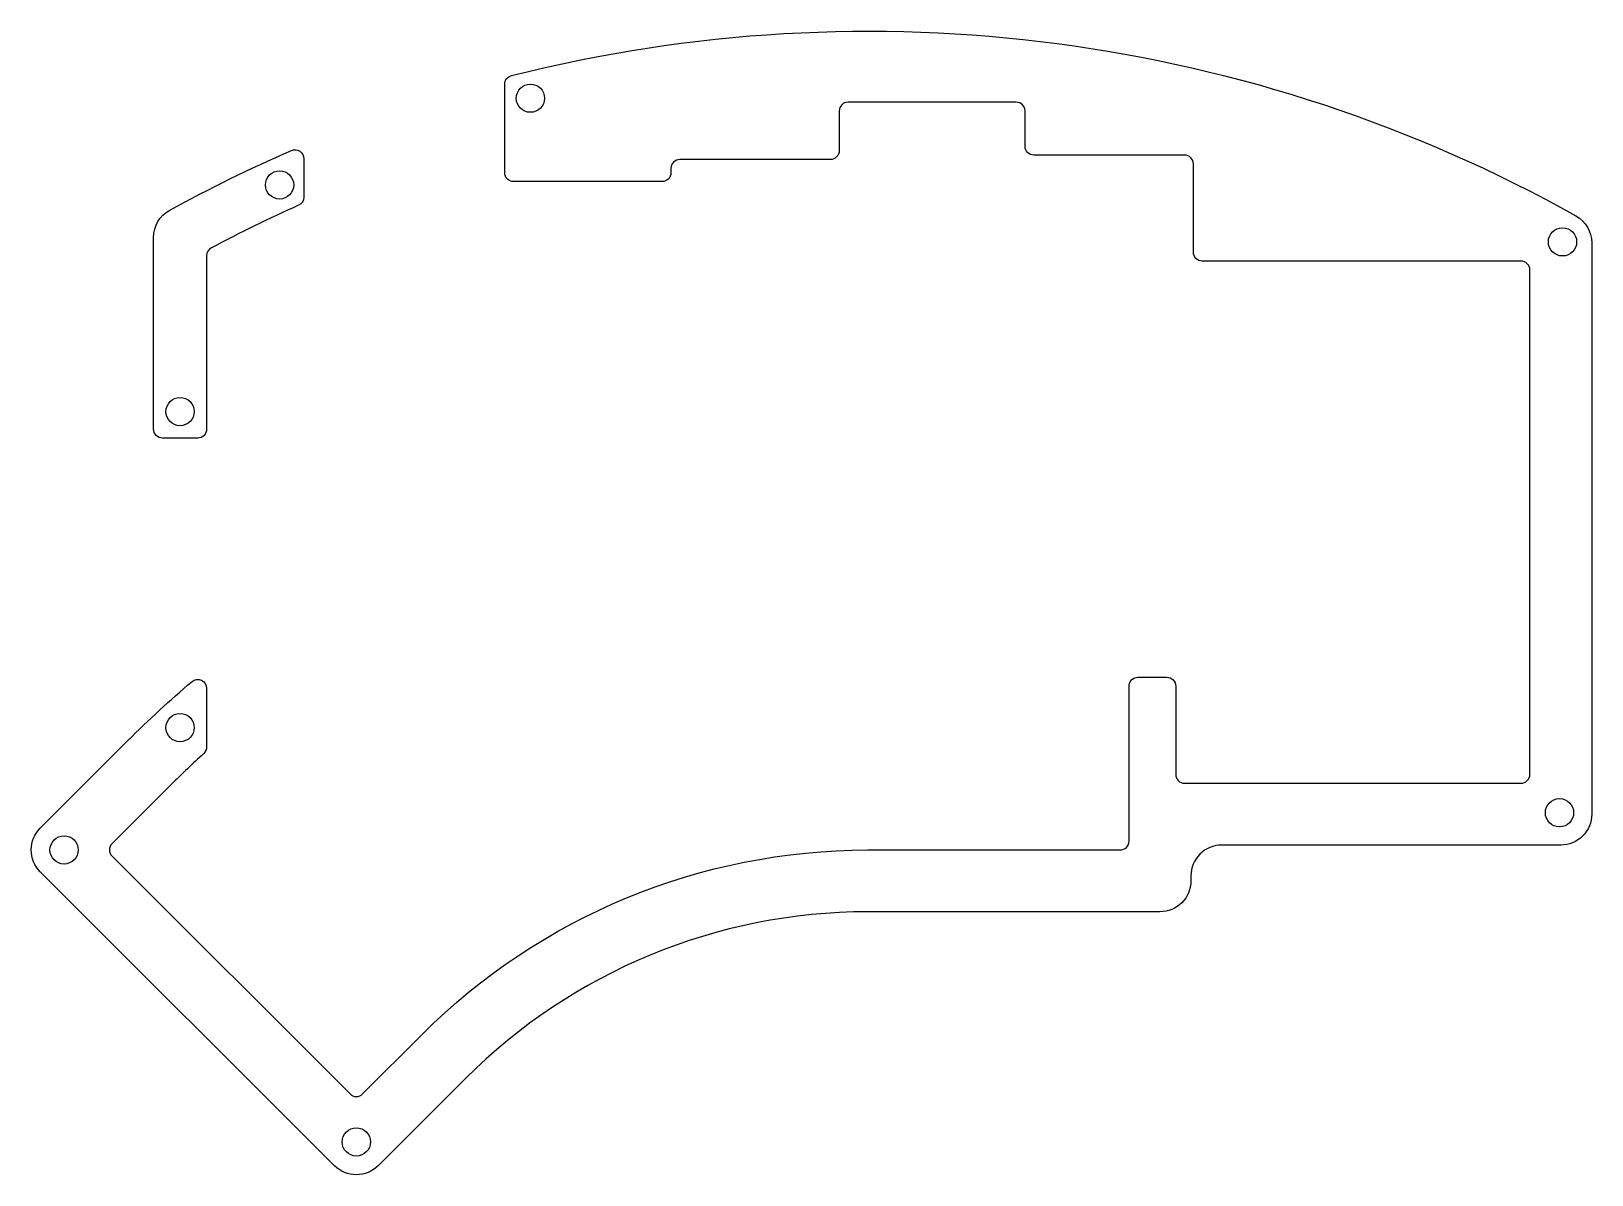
# Model space of a CAD drawing. Header units: millimetres. Extents: x -140 to 37, y -55 to 75.
import ezdxf

# ---------------------------------------------------------------- set-up
doc = ezdxf.new("R2010")
doc.units = ezdxf.units.MM
doc.layers.get('0').update_dxf_attribs({"linetype": 'CONTINUOUS'})

msp = doc.modelspace()

# ---------------------------------------------------------------- linework, layer by layer
for points in [[(-15.81, 0.48, -0.414214), (-14.81, 1.48), (-11.52, 1.48, -0.414214), (-10.53, 0.48), (-10.53, -9.53, 0.414214), (-9.53, -10.53), (28.57, -10.53, 0.414214), (29.57, -9.53), (29.57, 47.62, 0.414214), (28.57, 48.62), (-7.53, 48.62, -0.414214), (-8.53, 49.62), (-8.53, 59.62, 0.414214), (-9.53, 60.62), (-26.58, 60.62, -0.414214), (-27.58, 61.62), (-27.58, 65.62, 0.414214), (-28.57, 66.62), (-47.62, 66.62, 0.414214), (-48.62, 65.62), (-48.62, 61.12, -0.414214), (-49.62, 60.12), (-66.67, 60.12, 0.414214), (-67.67, 59.13), (-67.67, 58.62, -0.414214), (-68.67, 57.62), (-85.47, 57.62, -0.414214), (-86.48, 58.62), (-86.48, 68.66, -0.343214), (-85.72, 69.63, -0.191992), (34.78, 53.75, -0.271488), (36.57, 50.69), (36.57, -14.03, -0.414214), (33.07, -17.53), (-5.31, -17.53, 0.414214), (-8.81, -21.03), (-8.81, -21.59, -0.414214), (-12.31, -25.09), (-45.39, -25.09, 0.198912), (-90.89, -43.94), (-100.81, -53.86, -0.414214), (-105.75, -53.86), (-139.06, -20.55, -0.414214), (-139.06, -15.61), (-129.14, -5.69, -0.020862), (-121.87, 1, -0.638417), (-120.23, 0.24), (-120.23, -6.42, -0.210689), (-120.55, -7.16, 0.011303), (-124.19, -10.64), (-130.93, -17.37, 0.414214), (-130.93, -18.79), (-103.99, -45.73, 0.414214), (-102.57, -45.73), (-95.84, -38.99, -0.198912), (-45.39, -18.09), (-16.81, -18.09, 0.414214), (-15.81, -17.09)], [(-109.22, 55.85, -0.29598), (-109.82, 54.94, 0.017389), (-119.69, 50.11, 0.277165), (-120.23, 49.23), (-120.23, 29.57, -0.414214), (-121.23, 28.57), (-125.23, 28.57, -0.414214), (-126.23, 29.57), (-126.23, 51.31, -0.273633), (-124.41, 54.38, -0.023403), (-110.62, 61.14, -0.539704), (-109.22, 60.22)]]:
    msp.add_lwpolyline(points, format="xyb", close=True)
for centre in [(-83.57, 67.07), (-111.97, 57.25), (33.26, 50.8), (-123.23, 31.57), (-123.23, -4.23), (32.92, -13.87), (-136.36, -18.08), (-103.28, -51.16)]:
    msp.add_circle(centre, 1.6)

doc.saveas('drawing.dxf')
